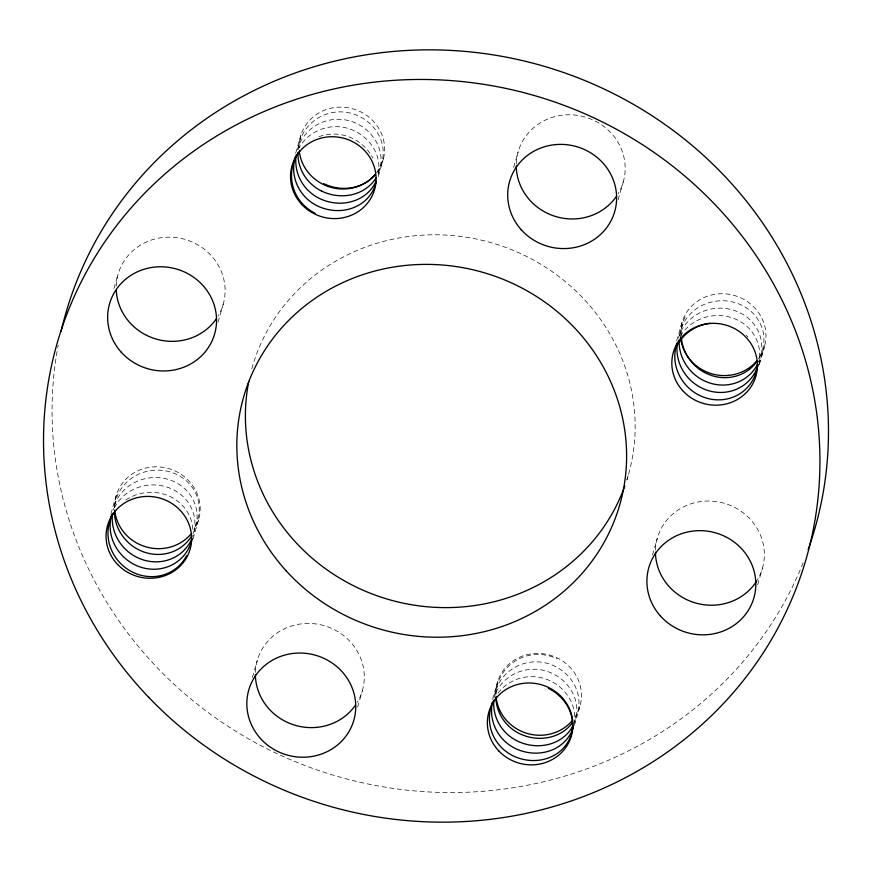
<?xml version="1.0" encoding="UTF-8"?>
<svg xmlns="http://www.w3.org/2000/svg" width="872" height="872" viewBox="0 0 872 872"><rect width="100%" height="100%" fill="white"/><g stroke="black" fill="none" stroke-linecap="round" stroke-linejoin="round"><path stroke-width="0.65" stroke-dasharray="4.36 3.27" d="M113.96 288.523L118.047 274.364M110.897 514L116.423 494.806M218.044 322.182L223.243 304.154M295.695 153.156L300.895 135.127M193.094 538.809L199.034 518.208M378.306 176.558L383.506 158.53M252.4 677.359L257.24 660.627M357.607 707.159L362.436 690.428M513.652 167.413L518.11 151.968M618.106 199.786L623.306 181.768M492.582 699.311L497.738 681.392M626.903 480.025L628.756 473.594M676.628 341.028L682.198 321.724M574.408 725.395L580.349 704.794M652.474 554.974L657.303 538.242M759.24 364.431L764.82 345.127M759.294 364.322L764.123 347.59M757.67 584.763L762.499 568.032M803.145 562.822A389.708 369.783 16.1 0 1 338.38 776.669A389.708 369.783 16.1 0 1 57.519 348.942M57.748 347.677A389.708 369.783 16.1 0 1 58.217 345.138M251.79 368.802A195.633 185.627 16.1 0 1 493.072 243.234A195.633 185.627 16.1 0 1 626.913 479.807M655.472 550.025A54.663 51.873 16.1 0 1 724.556 503.373A54.663 51.873 16.1 0 1 757.332 579.978M255.398 672.421A54.663 51.873 16.1 0 1 324.493 625.769A54.663 51.873 16.1 0 1 357.269 702.374M116.216 286.147A54.663 51.873 16.1 0 1 185.311 239.495A54.663 51.873 16.1 0 1 218.087 316.1M516.279 163.762A54.663 51.873 16.1 0 1 585.374 117.11A54.663 51.873 16.1 0 1 618.15 193.715M680.378 334.358A42.957 40.755 16.1 0 1 735.543 295.826A42.957 40.755 16.1 0 1 758.291 358.959M299.074 147.771A42.957 40.755 16.1 0 1 354.228 109.229A42.957 40.755 16.1 0 1 376.977 172.362M114.603 507.439A42.957 40.755 16.1 0 1 168.47 468.515A42.957 40.755 16.1 0 1 193.976 529.925M495.917 694.025A42.957 40.755 16.1 0 1 549.785 655.112A42.957 40.755 16.1 0 1 575.291 716.512M125.808 500.016A42.466 39.534 -6.6 0 1 168.819 495.972A42.466 39.534 -6.6 0 1 192.756 529.086M114.352 507.798A42.466 39.534 -6.6 0 1 168.525 487.601A42.466 39.534 -6.6 0 1 192.788 536.367M195.077 526.187A42.466 39.534 -6.6 0 0 175.218 473.769A42.466 39.534 -6.6 0 0 118.625 492.996A42.466 40.232 42.2 0 0 114.494 507.613M192.941 533.588A42.466 39.534 -6.6 0 0 173.092 481.17A42.466 39.534 -6.6 0 0 116.488 500.397A42.466 40.232 42.2 0 0 113.109 509.946M497.967 693.12A42.466 41.769 7.8 0 1 550.515 680.978A42.466 37.987 19.5 0 1 574.408 721.929M495.819 695.3A42.466 41.769 7.8 0 1 556.925 658.785M573.972 723.706A42.466 37.987 19.5 0 0 552.652 673.576A42.466 41.769 7.8 0 0 494.806 694.777M494.108 697.469A42.466 41.769 7.8 0 1 554.788 666.175A42.466 37.987 19.5 0 1 573.885 720.544M758.716 361.913A42.466 39.534 -6.6 0 0 736.589 311.282A42.466 39.534 -6.6 0 0 681.196 331.011A42.466 40.232 42.2 0 0 678.427 338.085M680.302 336.2A42.466 39.534 -6.6 0 1 731.99 317.779A42.466 39.534 -6.6 0 1 758.858 362.174M679.495 335.676A42.466 40.232 42.2 0 1 683.332 323.61A42.466 39.534 -6.6 0 1 739.936 304.383A42.466 39.534 -6.6 0 1 759.784 356.801A42.466 40.232 42.2 0 1 758.553 359.002M746.301 335.219A42.466 39.534 -6.6 0 1 748.045 337.072M681.239 335.971A42.466 40.232 42.2 0 1 685.468 316.209M378.23 174.335A42.466 37.987 19.5 0 0 354.751 131.007A42.466 41.769 7.8 0 0 297.995 149.831M376.78 172.58A42.466 37.987 19.5 0 0 359.013 116.205A42.466 41.769 7.8 0 0 298.333 147.499M297.298 149.777A42.466 41.769 7.8 0 1 356.877 123.617A42.466 37.987 19.5 0 1 377.162 175.904M319.021 136.686A42.466 41.769 7.8 0 1 352.604 138.419A42.466 37.987 19.5 0 1 370.175 153.625M371.527 155.772A42.466 37.987 19.5 0 1 372.726 157.995"/><path stroke-width="1.31" d="M61.138 331.24A389.708 369.783 16.1 0 1 544.128 66.294A389.708 369.783 16.1 0 1 808.17 549.545M624.843 485.944A195.633 185.627 16.1 0 1 390.754 600.1A195.633 185.627 16.1 0 1 248.793 381.413M756.765 580.905A54.663 51.873 16.1 0 1 695.791 603.053A54.663 51.873 16.1 0 1 655.439 552.205M355.503 705.121A54.663 51.873 16.1 0 1 294.627 725.123A54.663 51.873 16.1 0 1 255.376 674.601M216.31 318.858A54.663 51.873 16.1 0 1 156.535 339.175A54.663 51.873 16.1 0 1 116.259 290.518M616.373 196.462A54.663 51.873 16.1 0 1 555.508 216.463A54.663 51.873 16.1 0 1 516.257 165.942M756.689 360.975A42.957 40.755 16.1 0 1 710.778 373.488A42.957 40.755 16.1 0 1 680.52 336.93M375.374 174.389A42.957 40.755 16.1 0 1 330.761 187.284A42.957 40.755 16.1 0 1 299.521 152.894M190.914 534.056A42.957 40.755 16.1 0 1 145.003 546.57A42.957 40.755 16.1 0 1 114.744 510.011M572.217 720.654A42.957 40.755 16.1 0 1 526.317 733.167A42.957 40.755 16.1 0 1 496.059 696.597M112.357 515.014A42.466 40.232 42.2 0 0 142.539 559.671A42.466 40.232 42.2 0 0 190.805 540.978A42.466 39.534 -6.6 0 0 191.873 538.7M191.709 535.79A42.466 40.232 42.2 0 1 145.929 552.663A42.466 40.232 42.2 0 1 114.396 512.758M192.014 538.961A42.466 39.534 -6.6 0 1 188.668 548.39A42.466 40.232 42.2 0 1 136.708 565.656A42.466 40.232 42.2 0 1 111.583 514.872M113.447 512.987A42.466 39.534 -6.6 0 0 112.216 515.199A42.466 40.232 42.2 0 0 130.996 571.313A42.466 40.232 42.2 0 0 186.532 555.78M492.44 702.287A42.466 41.769 7.8 0 0 515.123 748.383A42.466 37.987 19.5 0 0 573.438 726.616M495.852 697.916A42.466 41.769 7.8 0 0 519.396 733.581A42.466 37.987 19.5 0 0 572.555 722.539M492.669 702.178A42.466 41.769 7.8 0 0 512.987 755.784A42.466 37.987 19.5 0 0 568.664 740.666A42.466 37.987 19.5 0 0 548.379 688.379M572.937 725.864A42.466 37.987 19.5 0 1 517.26 740.982A42.466 41.769 7.8 0 1 493.814 700.074M677.064 343.067A42.466 40.232 42.2 0 0 700.205 395.725A42.466 40.232 42.2 0 0 753.375 378.993A42.466 39.534 -6.6 0 0 757.43 364.649M677.37 343.078A42.466 40.232 42.2 0 0 706.004 389.849A42.466 40.232 42.2 0 0 755.512 371.592A42.466 39.534 -6.6 0 0 758.259 364.594M757.179 361.117A42.466 40.232 42.2 0 1 712.773 375.876A42.466 40.232 42.2 0 1 681.435 338.554M757.648 364.191A42.466 40.232 42.2 0 1 710.636 383.277A42.466 40.232 42.2 0 1 679.081 340.788M676.923 345.813A42.466 39.534 -6.6 0 1 710.179 323.283M376.094 181.725A42.466 37.987 19.5 0 1 317.212 205.825A42.466 41.769 7.8 0 1 295.161 157.178M296.197 154.9A42.466 41.769 7.8 0 0 319.348 198.413A42.466 37.987 19.5 0 0 376.061 181.147M375.974 177.975A42.466 37.987 19.5 0 1 321.485 191.023M375.298 174.487A42.466 37.987 19.5 0 1 323.621 183.621M321.485 191.012A42.466 41.769 7.8 0 1 297.908 152.731M315.075 213.215A42.466 41.769 7.8 0 1 300.055 150.551M286.169 570.822A195.633 185.627 16.1 0 0 616.733 514.327A195.633 185.627 16.1 0 0 392.28 267.257A195.633 185.627 16.1 0 0 286.169 570.822M148.654 697.262A389.708 369.783 16.1 0 0 803.341 568.141A389.708 369.783 16.1 0 0 343.187 87.015A389.708 369.783 16.1 0 0 148.654 697.262M660.496 616.079A54.663 51.873 16.1 0 0 752.961 600.743A54.663 51.873 16.1 0 0 690.602 531.408A54.663 51.873 16.1 0 0 660.496 616.079M260.434 738.464A54.663 51.873 16.1 0 0 352.898 723.139A54.663 51.873 16.1 0 0 290.54 653.793A54.663 51.873 16.1 0 0 260.434 738.464M121.241 352.201A54.663 51.873 16.1 0 0 213.705 336.865A54.663 51.873 16.1 0 0 151.357 267.53A54.663 51.873 16.1 0 0 121.241 352.201M521.303 229.805A54.663 51.873 16.1 0 0 613.779 214.479A54.663 51.873 16.1 0 0 551.42 145.134A54.663 51.873 16.1 0 0 521.303 229.805M302.104 204.833A42.957 40.755 16.1 0 0 374.262 190.608A42.957 40.755 16.1 0 0 323.545 137.569A42.957 40.755 16.1 0 0 302.104 204.833M117.644 564.511A42.957 40.755 16.1 0 0 189.802 550.276A42.957 40.755 16.1 0 0 139.084 497.247A42.957 40.755 16.1 0 0 117.644 564.511M498.948 751.097A42.957 40.755 16.1 0 0 571.106 736.873A42.957 40.755 16.1 0 0 520.388 683.833A42.957 40.755 16.1 0 0 498.948 751.097M683.419 391.43A42.957 40.755 16.1 0 0 755.577 377.195A42.957 40.755 16.1 0 0 704.859 324.166A42.957 40.755 16.1 0 0 683.419 391.43"/></g></svg>
